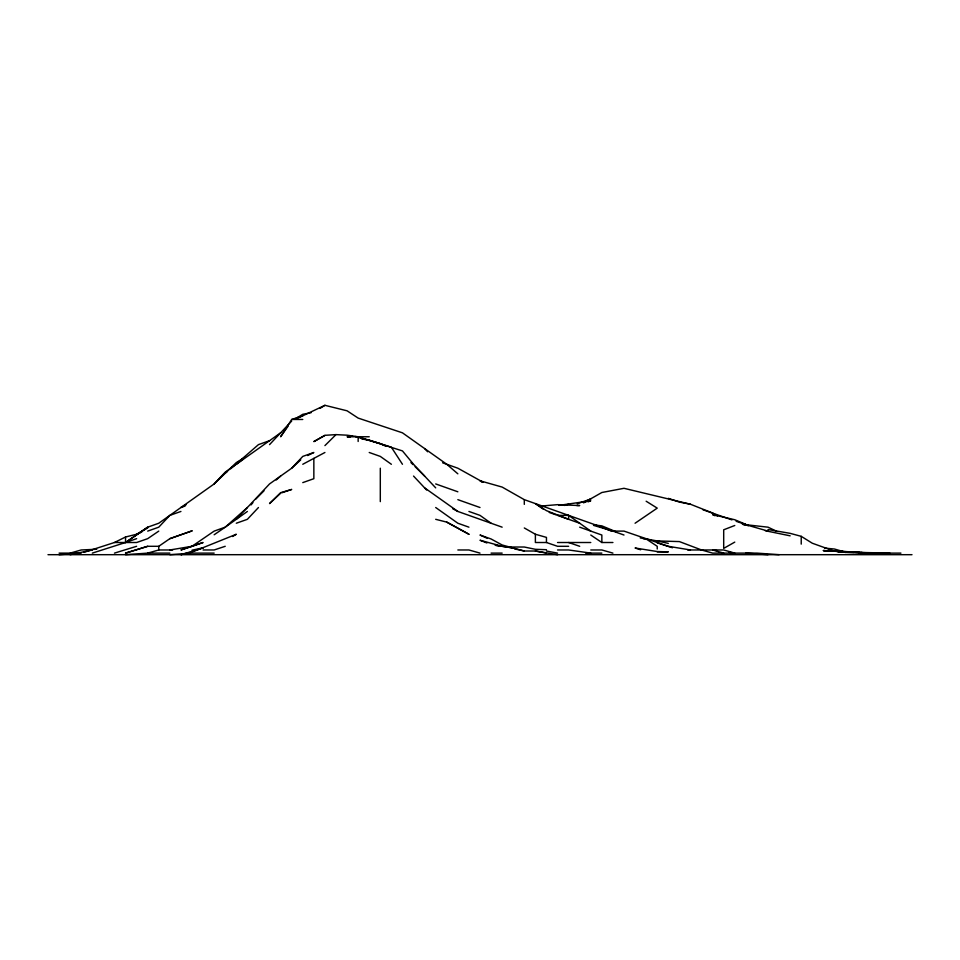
<?xml version="1.0" encoding="UTF-8"?>
<svg xmlns="http://www.w3.org/2000/svg" width="960" height="960" viewBox="0 0 960 960"><rect width="100%" height="100%" fill="white"/><g stroke="black" fill="none" stroke-linecap="round" stroke-linejoin="round"><path stroke-width="1.44" d="M302.772 415.788L291.696 419.46L280.62 436.764L288.288 425.868M251.076 504.9L252.924 502.608M255.696 499.164L264 490.812M92.304 553.116L125.544 542.508L147.696 527.172L158.772 523.236L214.152 483.936L225.228 472.14L280.62 432.828M269.544 444.624L291.696 421.032M236.304 519.312L269.544 483.936L291.696 468.204L300.756 459.84M291.696 468.204L302.772 456.408L313.848 452.484L307.692 455.544M258.456 507.516L247.38 519.312L236.304 523.236M324.924 445.608L336 434.616L347.076 435.192L358.152 436.764L402.456 450.912L413.544 464.28L435.696 487.86M214.152 483.936L236.304 462.588L244.92 457.344M280.62 493.224L269.544 503.592L280.62 492.672L291.696 489.432L282 492.744M230.772 468.696L258.456 444.624L269.544 440.688M276.18 480L280.62 476.064M247.38 507.516L225.228 527.172L214.152 534.768M225.228 473.124L227.448 471.348M236.304 464.28L242.952 459.216M147.696 527.172L125.544 542.508L125.544 537L136.62 534.252L141.828 531.972M247.38 511.452L225.228 527.172L214.152 531.108L192 546.3L180.924 549.972L203.076 542.508L192 546.3L169.848 549.972M635.076 523.236L657.228 508.128L646.152 501.228M147.696 546.3L125.544 553.116L147.696 546.3L158.772 546.3L169.848 538.656L192 530.88L169.848 538.656M158.772 531.108L147.696 538.656L136.62 542.508L114.456 542.508L84 552.336M320.004 408.372L324.924 405.312L347.076 410.808L358.152 418.092L402.456 432.828L446.772 464.28L457.848 473.82M232.62 536.508L236.304 534.252L193.38 551.556M295.38 418.788L302.772 414.3L311.076 412.716M136.62 534.252L147.696 527.964M583.596 502.872L601.848 492.504L624 488.304L690.456 504.24L712.62 513.024L717.54 516.06M734.772 542.112L723.696 548.4L723.696 529.788L734.772 525.492M324.924 435.444L313.848 441.6L324.924 435.324L336 434.616M584.616 502.392L590.772 498.996L577.236 503.784M186.132 504.744L180.924 507.516L185.076 506.04M302.772 464.28L324.924 452.484M114.456 542.508L125.544 537M295.38 419.292L324.924 405.312M588 501.864L590.772 500.784L558.924 505.38M180.924 511.452L169.848 515.376L158.772 527.172L147.696 531.108M302.772 482.616L313.848 478.692L313.848 458.376M125.544 542.508L136.62 538.656M136.62 546.3L114.456 553.116M225.228 546.3L214.152 549.972L203.076 549.972M203.076 548.004L180.924 554.688L192 552.072M564.456 505.452L568.62 504.204M70.152 553.116L81.228 549.972L96.744 549.24M125.544 554.688L147.696 553.116L158.772 549.972L172.62 549.972M192 550.2L203.076 547.812M70.152 554.688L92.304 549.972M59.076 554.688L81.228 553.116L59.076 553.116M169.848 554.688L192 553.116L214.152 553.116M540.552 506.1L557.544 504.66L579.696 505.548L576.744 505.548M743.076 524.412L768 527.172L776.616 531.252M861.048 552.564L878.772 553.116L845.544 552.3L853.848 552.48M291.696 419.46L302.772 419.46M369.228 436.764L347.076 436.764L350.028 437.208M590.772 531.108L568.62 515.376L557.544 515.376L579.696 523.236M743.076 524.556L745.848 524.556L736.152 521.304M640.248 537.912L657.228 540.936L679.38 541.584L701.544 549.972L712.62 553.116L756.924 553.116L779.076 554.688M568.62 546.3L557.544 546.3L546.456 542.508L535.38 542.508L535.38 534.252L524.304 527.964M557.544 542.508L590.772 542.508M590.772 535.032L601.848 542.508L612.924 542.508M507.696 547.02L524.304 547.02L535.38 549.3L546.456 549.708M457.848 549.972L468.924 549.972L480 553.116M557.544 549.972L568.62 549.972L590.772 553.116M590.772 549.972L601.848 549.972L612.924 553.116M687.696 549.972L723.696 549.972L734.772 553.116L728.856 552.276M514.62 548.952L524.304 551.016L535.38 551.016L557.544 554.688M657.228 551.856L668.304 551.856L657.228 551.544L635.076 548.004L640.62 549.78M838.152 551.94L889.848 553.116M147.696 553.116L169.848 553.116M491.076 553.116L502.152 553.116M585.6 553.116L601.848 553.116M871.848 553.116L900.924 553.116M48 554.688L912 554.688M845.544 552.42L834.456 550.848L845.544 552.372L856.62 552.42M856.62 552.216L823.38 550.572L867.696 553.116L859.38 552.684M838.896 551.184L862.152 552.492M823.38 550.572L845.544 551.94L834.456 551.184L812.304 543.228L801.228 536.34L790.152 533.352L768 529.536M856.62 552.336L859.38 552.528M745.848 553.116L768 554.688M348.456 435.996L352.62 436.32M355.38 436.536L380.304 443.64L385.524 446.136M824.772 548.136L834.456 549.024L845.544 552.216L842.772 551.916M593.544 524.88L601.848 525.864L615.696 531.6M643.2 538.62L646.152 538.968L657.228 546.3L657.228 549.024M765.228 530.712L790.152 535.824M717.048 550.596L712.62 549.972L723.696 553.116M495.228 545.256L513.228 548.004L495.504 545.304M361.848 439.008L369.228 440.124L391.38 447.24L402.456 464.28M690.456 549.972L668.304 546.3L624 531.108L612.924 531.108L593.544 525.372M546.456 551.016L557.544 553.116M535.38 551.016L546.456 553.116M690.456 504.24L679.38 502.08L668.304 498.348M741.696 523.524L768 531.108M657.228 540.936L668.304 543.372M743.076 524.028L748.308 525.756M435.696 519.312L446.772 522.12L468.924 534.252L446.772 522.12M524.304 551.016L502.152 544.992L491.076 538.968L480 535.032L487.38 538.356M502.152 546.3L480 540.228L486.924 542.976M535.38 534.252L546.456 537.396L546.456 542.508M657.228 542.892L672.456 547.764M732 519.912L702.924 509.76M568.62 542.508L579.696 546.3M442.62 462.804L457.848 468.204L483.324 482.364M482.46 482.364L480 480.792L502.152 487.08L524.304 499.656L624 535.032M549.228 512.436L556.152 514.884M369.228 452.484L380.304 456.408L391.38 464.28M579.696 527.172L601.848 535.032L601.848 542.508M435.696 483.936L457.848 491.796M457.848 499.656L480 507.516M468.924 511.452L480 515.376L491.076 523.236M452.628 508.668L457.848 511.452L502.152 527.172M468.924 527.172L457.848 523.236L435.696 507.516M601.848 527.172L611.544 531.18M745.848 524.364L734.772 519.744L712.62 514.596L715.08 515.772M543.144 509.088L535.38 503.592L546.456 510.66L568.62 519.312L568.62 515.376M424.62 487.86L457.848 511.452M410.904 462.552L413.016 464.628M415.116 466.704L424.62 476.064M424.62 448.548L427.632 451.764M413.544 476.064L426.624 490.008M801.228 536.34L801.228 544.128M524.304 499.656L524.304 504.372M380.304 468.204L380.304 501.624M358.152 436.764L358.152 441.48M158.772 546.3L158.772 549.972"/></g></svg>
